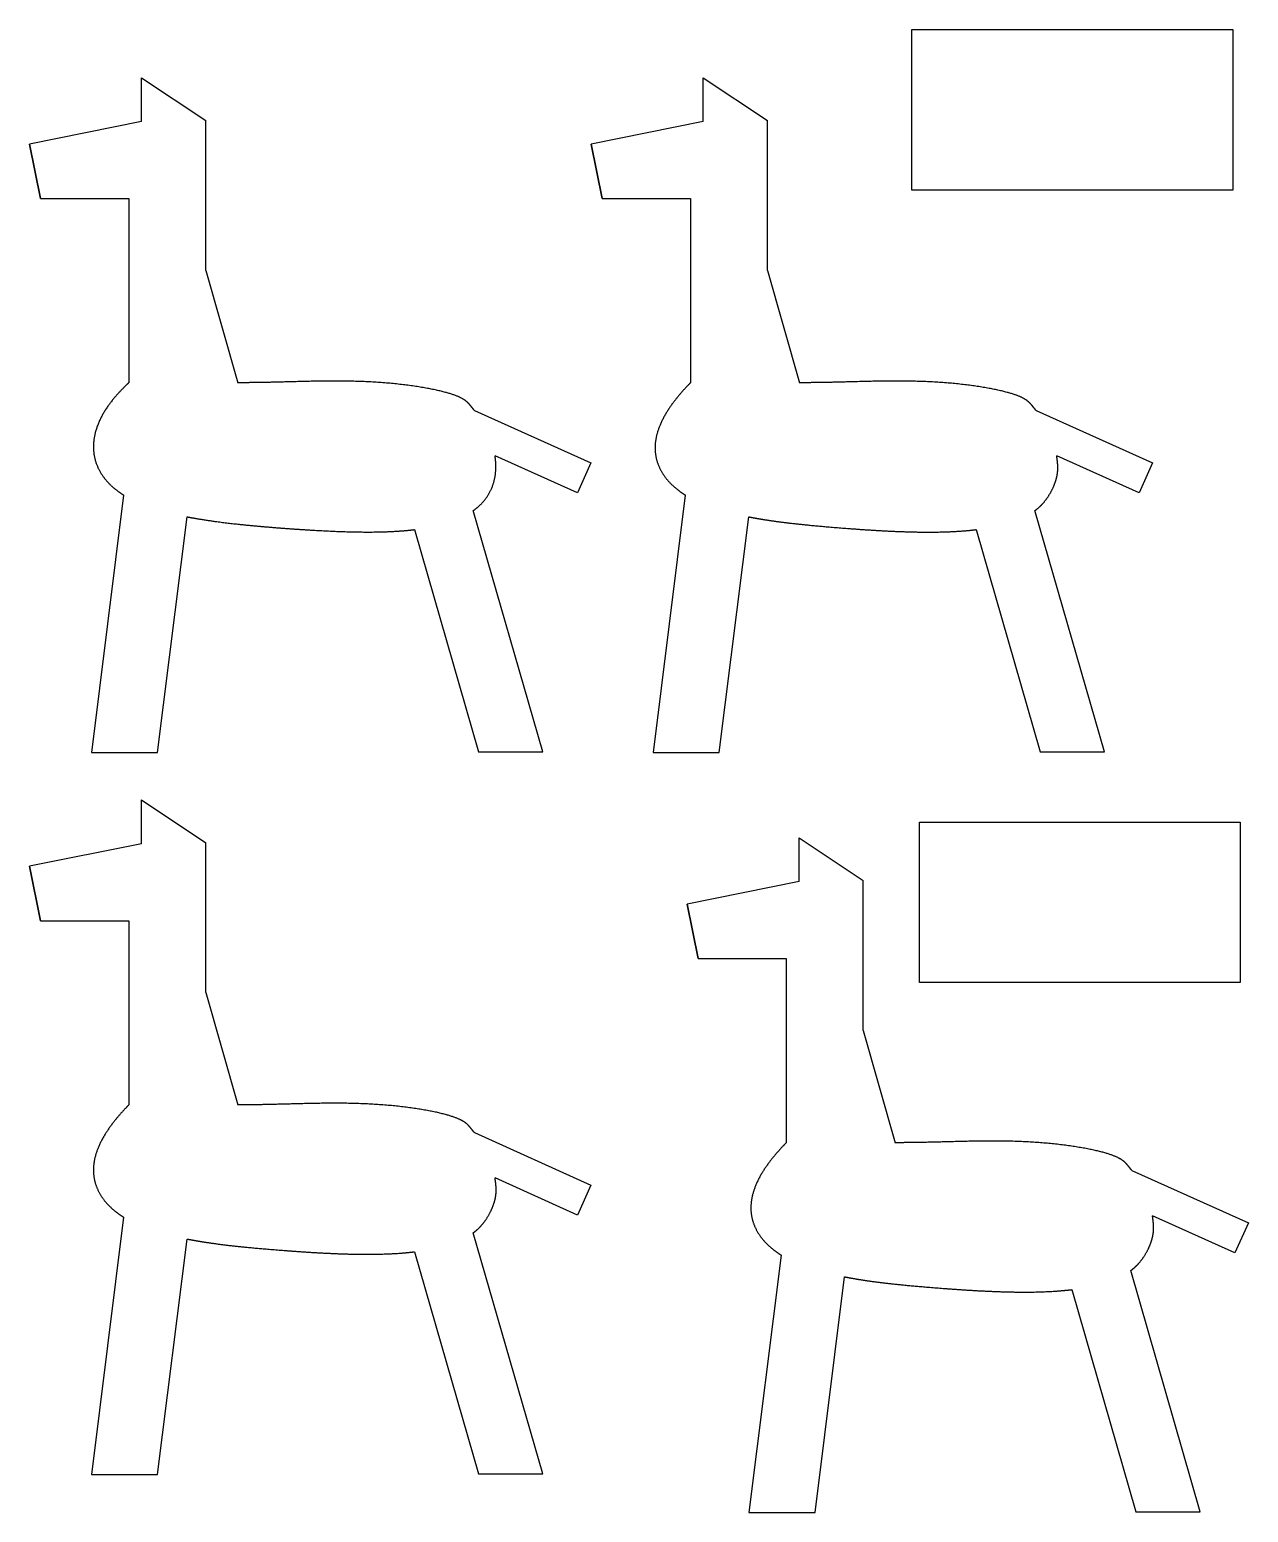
# Model space of a CAD drawing. Header units: millimetres. Extents: x 5 to 81, y -47.4 to 45.
import ezdxf

# ---------------------------------------------------------------- set-up
doc = ezdxf.new("R2010")
doc.units = ezdxf.units.MM
doc.layers.get('0').update_dxf_attribs({"linetype": 'CONTINUOUS'})

msp = doc.modelspace()

# ---------------------------------------------------------------- linework, layer by layer
for p, q in [((12, 39.267), (12, 42)), ((12, 42), (16, 39.333)), ((12, 42), (16, 39.333)), ((12, 39.267), (12, 42)), ((47, 42), (51, 39.333)), ((47, 42), (51, 39.333)), ((47, 39.267), (47, 42)), ((47, 39.267), (47, 42)), ((12, 39.267), (5.026, 37.872)), ((12, 39.267), (5.026, 37.872)), ((16, 30), (16, 39.333)), ((16, 30), (16, 39.333)), ((47, 39.267), (40.026, 37.872)), ((47, 39.267), (40.026, 37.872)), ((51, 30), (51, 39.333)), ((51, 30), (51, 39.333)), ((5.026, 37.872), (5.705, 34.473)), ((5.705, 34.473), (5.026, 37.872)), ((5.026, 37.872), (5.705, 34.473)), ((5.705, 34.473), (5.026, 37.872)), ((40.705, 34.473), (40.026, 37.872)), ((40.705, 34.473), (40.026, 37.872)), ((40.026, 37.872), (40.705, 34.473)), ((40.026, 37.872), (40.705, 34.473)), ((5.705, 34.473), (11.207, 34.473)), ((5.705, 34.473), (11.207, 34.473)), ((11.207, 34.473), (11.207, 23)), ((11.207, 34.473), (11.207, 23)), ((40.705, 34.473), (46.207, 34.473)), ((40.705, 34.473), (46.207, 34.473)), ((46.207, 34.473), (46.207, 23)), ((46.207, 34.473), (46.207, 23)), ((16, 30), (18, 23)), ((16, 30), (18, 23)), ((51, 30), (53, 23)), ((51, 30), (53, 23)), ((32.739, 21.27), (40, 18)), ((32.739, 21.27), (40, 18)), ((67.739, 21.27), (75, 18)), ((67.739, 21.27), (75, 18)), ((39.159, 16.133), (34.026, 18.445)), ((39.159, 16.133), (34.026, 18.445)), ((40, 18), (39.159, 16.133)), ((40, 18), (39.159, 16.133)), ((74.159, 16.133), (69.026, 18.445)), ((74.159, 16.133), (69.026, 18.445)), ((75, 18), (74.159, 16.133)), ((75, 18), (74.159, 16.133)), ((10.884, 16), (8.88, -0.034)), ((10.884, 16), (8.88, -0.034)), ((45.884, 16), (43.88, -0.034)), ((45.884, 16), (43.88, -0.034)), ((37.002, 0), (32.67, 15.03)), ((37.002, 0), (32.67, 15.03)), ((72.002, 0), (67.67, 15.03)), ((72.002, 0), (67.67, 15.03)), ((13.001, -0.034), (14.835, 14.642)), ((13.001, -0.034), (14.835, 14.642)), ((48.001, -0.034), (49.835, 14.642)), ((48.001, -0.034), (49.835, 14.642)), ((29.008, 13.846), (32.999, 0)), ((29.008, 13.846), (32.999, 0)), ((64.008, 13.846), (67.999, 0)), ((64.008, 13.846), (67.999, 0)), ((32.999, 0), (37.002, 0)), ((32.999, 0), (37.002, 0)), ((67.999, 0), (72.002, 0)), ((67.999, 0), (72.002, 0)), ((8.88, -0.034), (13.001, -0.034)), ((8.88, -0.034), (13.001, -0.034)), ((43.88, -0.034), (48.001, -0.034)), ((43.88, -0.034), (48.001, -0.034)), ((12, -3), (16, -5.667)), ((12, -3), (16, -5.667)), ((12, -5.733), (12, -3)), ((12, -5.733), (12, -3)), ((52.97, -5.357), (56.97, -8.023)), ((52.97, -5.357), (56.97, -8.023)), ((52.97, -8.089), (52.97, -5.357)), ((52.97, -8.089), (52.97, -5.357)), ((12, -5.733), (5.026, -7.128)), ((12, -5.733), (5.026, -7.128)), ((16, -15), (16, -5.667)), ((16, -15), (16, -5.667)), ((5.705, -10.527), (5.026, -7.128)), ((5.705, -10.527), (5.026, -7.128)), ((5.026, -7.128), (5.705, -10.527)), ((5.026, -7.128), (5.705, -10.527)), ((52.97, -8.089), (45.995, -9.484)), ((52.97, -8.089), (45.995, -9.484)), ((56.97, -17.357), (56.97, -8.023)), ((56.97, -17.357), (56.97, -8.023)), ((46.675, -12.883), (45.995, -9.484)), ((46.675, -12.883), (45.995, -9.484)), ((45.995, -9.484), (46.675, -12.883)), ((45.995, -9.484), (46.675, -12.883)), ((5.705, -10.527), (11.207, -10.527)), ((5.705, -10.527), (11.207, -10.527)), ((11.207, -10.527), (11.207, -22)), ((11.207, -10.527), (11.207, -22)), ((46.675, -12.883), (52.177, -12.883)), ((46.675, -12.883), (52.177, -12.883)), ((52.177, -12.883), (52.177, -24.357)), ((52.177, -12.883), (52.177, -24.357)), ((16, -15), (18, -22)), ((16, -15), (18, -22)), ((56.97, -17.357), (58.97, -24.357)), ((56.97, -17.357), (58.97, -24.357)), ((32.739, -23.73), (40, -27)), ((32.739, -23.73), (40, -27)), ((39.159, -28.867), (34.026, -26.555)), ((39.159, -28.867), (34.026, -26.555)), ((73.709, -26.087), (80.97, -29.357)), ((73.709, -26.087), (80.97, -29.357)), ((40, -27), (39.159, -28.867)), ((40, -27), (39.159, -28.867)), ((10.884, -29), (8.88, -45.034)), ((10.884, -29), (8.88, -45.034)), ((80.129, -31.224), (74.995, -28.912)), ((80.129, -31.224), (74.995, -28.912)), ((80.97, -29.357), (80.129, -31.224)), ((80.97, -29.357), (80.129, -31.224)), ((13.001, -45.034), (14.835, -30.358)), ((13.001, -45.034), (14.835, -30.358)), ((37.002, -45), (32.67, -29.97)), ((37.002, -45), (32.67, -29.97)), ((29.008, -31.154), (32.999, -45)), ((29.008, -31.154), (32.999, -45)), ((51.854, -31.357), (49.85, -47.391)), ((51.854, -31.357), (49.85, -47.391)), ((77.972, -47.356), (73.64, -32.326)), ((77.972, -47.356), (73.64, -32.326)), ((53.97, -47.391), (55.805, -32.714)), ((53.97, -47.391), (55.805, -32.714)), ((69.978, -33.511), (73.968, -47.356)), ((69.978, -33.511), (73.968, -47.356)), ((8.88, -45.034), (13.001, -45.034)), ((8.88, -45.034), (13.001, -45.034)), ((32.999, -45), (37.002, -45)), ((32.999, -45), (37.002, -45)), ((49.85, -47.391), (53.97, -47.391)), ((49.85, -47.391), (53.97, -47.391)), ((73.968, -47.356), (77.972, -47.356)), ((73.968, -47.356), (77.972, -47.356))]:
    msp.add_line(p, q)
for points in [[(80, 35), (60, 35), (60, 45), (80, 45)], [(80.467, -14.382), (60.467, -14.382), (60.467, -4.382), (80.467, -4.382)]]:
    msp.add_lwpolyline(points, close=True)
for points in [[(32.739, 21.27), (32.692, 21.326), (32.603, 21.437), (32.483, 21.594), (32.326, 21.79), (32.016, 22.022), (31.486, 22.252), (30.708, 22.475), (29.704, 22.683), (28.529, 22.86), (27.25, 22.994), (25.93, 23.076), (24.605, 23.11), (23.29, 23.104), (21.985, 23.075), (20.679, 23.037), (19.622, 23.012), (18.817, 23.002), (18.273, 23), (18, 23)], [(32.739, 21.27), (32.692, 21.326), (32.603, 21.437), (32.483, 21.594), (32.326, 21.79), (32.016, 22.022), (31.486, 22.252), (30.708, 22.475), (29.704, 22.683), (28.529, 22.86), (27.25, 22.994), (25.93, 23.076), (24.605, 23.11), (23.29, 23.104), (21.985, 23.075), (20.679, 23.037), (19.622, 23.012), (18.817, 23.002), (18.273, 23), (18, 23)], [(67.739, 21.27), (67.692, 21.326), (67.603, 21.437), (67.483, 21.594), (67.326, 21.79), (67.016, 22.022), (66.486, 22.252), (65.708, 22.475), (64.704, 22.683), (63.529, 22.86), (62.25, 22.994), (60.93, 23.076), (59.605, 23.11), (58.29, 23.104), (56.985, 23.075), (55.679, 23.037), (54.622, 23.012), (53.817, 23.002), (53.273, 23), (53, 23)], [(67.739, 21.27), (67.692, 21.326), (67.603, 21.437), (67.483, 21.594), (67.326, 21.79), (67.016, 22.022), (66.486, 22.252), (65.708, 22.475), (64.704, 22.683), (63.529, 22.86), (62.25, 22.994), (60.93, 23.076), (59.605, 23.11), (58.29, 23.104), (56.985, 23.075), (55.679, 23.037), (54.622, 23.012), (53.817, 23.002), (53.273, 23), (53, 23)], [(46.207, 23), (46.053, 22.844), (45.756, 22.532), (45.347, 22.066), (44.876, 21.447), (44.42, 20.68), (44.112, 19.922), (43.965, 19.177), (43.994, 18.453), (44.201, 17.759), (44.581, 17.108), (45.02, 16.631), (45.423, 16.304), (45.725, 16.099), (45.884, 16)], [(46.207, 23), (46.053, 22.844), (45.756, 22.532), (45.347, 22.066), (44.876, 21.447), (44.42, 20.68), (44.112, 19.922), (43.965, 19.177), (43.994, 18.453), (44.201, 17.759), (44.581, 17.108), (45.02, 16.631), (45.423, 16.304), (45.725, 16.099), (45.884, 16)], [(67.67, 15.03), (67.747, 15.085), (67.897, 15.201), (68.106, 15.394), (68.357, 15.684), (68.618, 16.08), (68.824, 16.483), (68.972, 16.868), (69.062, 17.219), (69.101, 17.534), (69.1, 17.83), (69.078, 18.066), (69.054, 18.252), (69.036, 18.38), (69.026, 18.445)], [(67.67, 15.03), (67.747, 15.085), (67.897, 15.201), (68.106, 15.394), (68.357, 15.684), (68.618, 16.08), (68.824, 16.483), (68.972, 16.868), (69.062, 17.219), (69.101, 17.534), (69.1, 17.83), (69.078, 18.066), (69.054, 18.252), (69.036, 18.38), (69.026, 18.445)], [(49.835, 14.642), (50.054, 14.6), (50.488, 14.52), (51.133, 14.413), (51.992, 14.293), (53.125, 14.167), (54.386, 14.049), (55.821, 13.93), (57.424, 13.814), (59.132, 13.72), (60.862, 13.673), (62.193, 13.694), (63.128, 13.752), (63.72, 13.811), (64.008, 13.846)], [(49.835, 14.642), (50.054, 14.6), (50.488, 14.52), (51.133, 14.413), (51.992, 14.293), (53.125, 14.167), (54.386, 14.049), (55.821, 13.93), (57.424, 13.814), (59.132, 13.72), (60.862, 13.673), (62.193, 13.694), (63.128, 13.752), (63.72, 13.811), (64.008, 13.846)], [(11.207, -22), (11.053, -22.156), (10.756, -22.468), (10.347, -22.934), (9.876, -23.553), (9.42, -24.32), (9.112, -25.078), (8.965, -25.823), (8.994, -26.547), (9.201, -27.241), (9.581, -27.892), (10.02, -28.369), (10.423, -28.696), (10.725, -28.901), (10.884, -29)], [(11.207, -22), (11.053, -22.156), (10.756, -22.468), (10.347, -22.934), (9.876, -23.553), (9.42, -24.32), (9.112, -25.078), (8.965, -25.823), (8.994, -26.547), (9.201, -27.241), (9.581, -27.892), (10.02, -28.369), (10.423, -28.696), (10.725, -28.901), (10.884, -29)], [(32.739, -23.73), (32.692, -23.674), (32.603, -23.563), (32.483, -23.406), (32.326, -23.21), (32.016, -22.978), (31.486, -22.748), (30.708, -22.525), (29.704, -22.317), (28.529, -22.14), (27.25, -22.006), (25.93, -21.924), (24.605, -21.89), (23.29, -21.896), (21.985, -21.925), (20.679, -21.963), (19.622, -21.988), (18.817, -21.998), (18.273, -22), (18, -22)], [(32.739, -23.73), (32.692, -23.674), (32.603, -23.563), (32.483, -23.406), (32.326, -23.21), (32.016, -22.978), (31.486, -22.748), (30.708, -22.525), (29.704, -22.317), (28.529, -22.14), (27.25, -22.006), (25.93, -21.924), (24.605, -21.89), (23.29, -21.896), (21.985, -21.925), (20.679, -21.963), (19.622, -21.988), (18.817, -21.998), (18.273, -22), (18, -22)], [(52.177, -24.357), (52.022, -24.513), (51.725, -24.825), (51.316, -25.291), (50.845, -25.91), (50.39, -26.676), (50.081, -27.435), (49.935, -28.179), (49.964, -28.904), (50.171, -29.598), (50.551, -30.249), (50.99, -30.725), (51.393, -31.053), (51.695, -31.258), (51.854, -31.357)], [(52.177, -24.357), (52.022, -24.513), (51.725, -24.825), (51.316, -25.291), (50.845, -25.91), (50.39, -26.676), (50.081, -27.435), (49.935, -28.179), (49.964, -28.904), (50.171, -29.598), (50.551, -30.249), (50.99, -30.725), (51.393, -31.053), (51.695, -31.258), (51.854, -31.357)], [(73.709, -26.087), (73.662, -26.03), (73.573, -25.919), (73.453, -25.762), (73.296, -25.567), (72.986, -25.335), (72.456, -25.105), (71.678, -24.881), (70.674, -24.674), (69.499, -24.497), (68.22, -24.363), (66.9, -24.28), (65.575, -24.247), (64.26, -24.252), (62.955, -24.282), (61.649, -24.32), (60.592, -24.344), (59.787, -24.354), (59.243, -24.357), (58.97, -24.357)], [(73.709, -26.087), (73.662, -26.03), (73.573, -25.919), (73.453, -25.762), (73.296, -25.567), (72.986, -25.335), (72.456, -25.105), (71.678, -24.881), (70.674, -24.674), (69.499, -24.497), (68.22, -24.363), (66.9, -24.28), (65.575, -24.247), (64.26, -24.252), (62.955, -24.282), (61.649, -24.32), (60.592, -24.344), (59.787, -24.354), (59.243, -24.357), (58.97, -24.357)], [(32.67, -29.97), (32.747, -29.915), (32.897, -29.799), (33.106, -29.606), (33.357, -29.316), (33.618, -28.92), (33.824, -28.517), (33.972, -28.132), (34.062, -27.781), (34.101, -27.466), (34.1, -27.17), (34.078, -26.934), (34.054, -26.748), (34.036, -26.62), (34.026, -26.555)], [(32.67, -29.97), (32.747, -29.915), (32.897, -29.799), (33.106, -29.606), (33.357, -29.316), (33.618, -28.92), (33.824, -28.517), (33.972, -28.132), (34.062, -27.781), (34.101, -27.466), (34.1, -27.17), (34.078, -26.934), (34.054, -26.748), (34.036, -26.62), (34.026, -26.555)], [(73.64, -32.326), (73.717, -32.271), (73.866, -32.155), (74.076, -31.962), (74.326, -31.672), (74.588, -31.276), (74.794, -30.873), (74.942, -30.488), (75.032, -30.138), (75.07, -29.822), (75.07, -29.526), (75.048, -29.29), (75.024, -29.105), (75.005, -28.977), (74.995, -28.912)], [(73.64, -32.326), (73.717, -32.271), (73.866, -32.155), (74.076, -31.962), (74.326, -31.672), (74.588, -31.276), (74.794, -30.873), (74.942, -30.488), (75.032, -30.138), (75.07, -29.822), (75.07, -29.526), (75.048, -29.29), (75.024, -29.105), (75.005, -28.977), (74.995, -28.912)], [(14.835, -30.358), (15.054, -30.4), (15.488, -30.48), (16.133, -30.587), (16.992, -30.707), (18.125, -30.833), (19.386, -30.951), (20.821, -31.07), (22.424, -31.186), (24.132, -31.28), (25.862, -31.327), (27.193, -31.306), (28.128, -31.248), (28.72, -31.189), (29.008, -31.154)], [(14.835, -30.358), (15.054, -30.4), (15.488, -30.48), (16.133, -30.587), (16.992, -30.707), (18.125, -30.833), (19.386, -30.951), (20.821, -31.07), (22.424, -31.186), (24.132, -31.28), (25.862, -31.327), (27.193, -31.306), (28.128, -31.248), (28.72, -31.189), (29.008, -31.154)], [(55.805, -32.714), (56.023, -32.756), (56.458, -32.836), (57.103, -32.944), (57.962, -33.063), (59.095, -33.189), (60.355, -33.307), (61.791, -33.427), (63.393, -33.542), (65.102, -33.636), (66.832, -33.684), (68.162, -33.663), (69.098, -33.605), (69.69, -33.545), (69.978, -33.511)], [(55.805, -32.714), (56.023, -32.756), (56.458, -32.836), (57.103, -32.944), (57.962, -33.063), (59.095, -33.189), (60.355, -33.307), (61.791, -33.427), (63.393, -33.542), (65.102, -33.636), (66.832, -33.684), (68.162, -33.663), (69.098, -33.605), (69.69, -33.545), (69.978, -33.511)]]:
    msp.add_open_spline(points, degree=5)
for points, knots in [([(11.207, 23), (11.003, 22.811), (10.618, 22.435), (10.111, 21.87), (9.576, 21.119), (9.143, 20.184), (8.949, 19.261), (9, 18.361), (9.307, 17.506), (9.776, 16.864), (10.26, 16.424), (10.645, 16.15), (10.863, 16.013), (10.884, 16)], [0, 0, 0, 0, 0, 0, 0.025, 0.05, 0.075, 0.1, 0.125, 0.15, 0.175, 0.2, 0.2026749, 0.2026749, 0.2026749, 0.2026749, 0.2026749, 0.2026749]), ([(11.207, 23), (11.003, 22.811), (10.618, 22.435), (10.111, 21.87), (9.576, 21.119), (9.143, 20.184), (8.949, 19.261), (9, 18.361), (9.307, 17.506), (9.776, 16.864), (10.26, 16.424), (10.645, 16.15), (10.863, 16.013), (10.884, 16)], [0, 0, 0, 0, 0, 0, 0.025, 0.05, 0.075, 0.1, 0.125, 0.15, 0.175, 0.2, 0.2026749, 0.2026749, 0.2026749, 0.2026749, 0.2026749, 0.2026749]), ([(32.67, 15.03), (32.731, 15.074), (32.974, 15.256), (33.358, 15.606), (33.791, 16.186), (34.047, 16.904), (34.106, 17.627), (34.07, 18.137), (34.031, 18.411), (34.026, 18.445)], [0.5667904, 0.5667904, 0.5667904, 0.5667904, 0.5667904, 0.5667904, 0.575, 0.6, 0.625, 0.65, 0.65349125, 0.65349125, 0.65349125, 0.65349125, 0.65349125, 0.65349125]), ([(32.67, 15.03), (32.731, 15.074), (32.974, 15.256), (33.358, 15.606), (33.791, 16.186), (34.047, 16.904), (34.106, 17.627), (34.07, 18.137), (34.031, 18.411), (34.026, 18.445)], [0.5667904, 0.5667904, 0.5667904, 0.5667904, 0.5667904, 0.5667904, 0.575, 0.6, 0.625, 0.65, 0.65349125, 0.65349125, 0.65349125, 0.65349125, 0.65349125, 0.65349125]), ([(14.835, 14.642), (15.118, 14.588), (15.727, 14.479), (16.688, 14.334), (18.025, 14.174), (19.733, 14.015), (21.468, 13.882), (23.169, 13.776), (24.826, 13.704), (26.338, 13.681), (27.489, 13.712), (28.303, 13.769), (28.803, 13.821), (29.008, 13.846)], [0.2776476, 0.2776476, 0.2776476, 0.2776476, 0.2776476, 0.2776476, 0.3, 0.325, 0.35, 0.375, 0.4, 0.425, 0.45, 0.475, 0.4926809, 0.4926809, 0.4926809, 0.4926809, 0.4926809, 0.4926809]), ([(14.835, 14.642), (15.118, 14.588), (15.727, 14.479), (16.688, 14.334), (18.025, 14.174), (19.733, 14.015), (21.468, 13.882), (23.169, 13.776), (24.826, 13.704), (26.338, 13.681), (27.489, 13.712), (28.303, 13.769), (28.803, 13.821), (29.008, 13.846)], [0.2776476, 0.2776476, 0.2776476, 0.2776476, 0.2776476, 0.2776476, 0.3, 0.325, 0.35, 0.375, 0.4, 0.425, 0.45, 0.475, 0.4926809, 0.4926809, 0.4926809, 0.4926809, 0.4926809, 0.4926809])]:
    msp.add_open_spline(points, degree=5, knots=knots)

doc.saveas('drawing.dxf')
